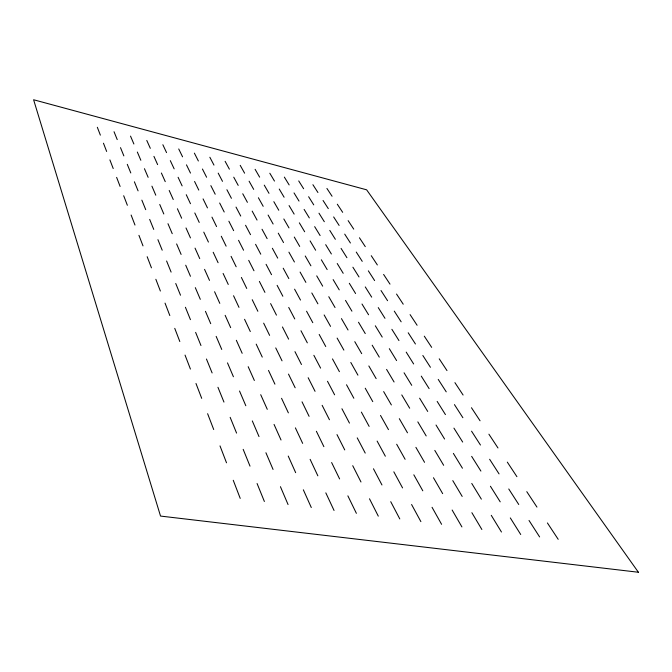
<?xml version="1.0" encoding="UTF-8"?>
<svg xmlns="http://www.w3.org/2000/svg" width="672" height="672" viewBox="0 0 672 672"><rect width="100%" height="100%" fill="white"/><g stroke="black" fill="none" stroke-linecap="round" stroke-linejoin="round"><path stroke-width="1.01" d="M326.92 188.446L332.06 196.241M337.31 204.204L342.67 212.327M348.138 220.634L353.732 229.118M359.444 237.779L365.282 246.641M371.255 255.704L377.362 264.961M383.603 274.436L389.995 284.13M396.53 294.05L403.225 304.206M410.08 314.605L417.102 325.265M424.292 336.176L431.668 347.357M439.228 358.823L446.981 370.583M454.927 382.645L463.092 395.027M471.467 407.736L480.06 420.781M488.897 434.188L497.977 447.964M507.31 462.118L516.911 476.683M526.781 491.669L536.945 507.083M547.411 522.959L558.197 539.314M312.908 184.708L317.932 192.511M323.056 200.483L328.297 208.622M333.648 216.938L339.116 225.431M344.711 234.116L350.423 242.995M356.261 252.067L362.242 261.349M368.348 270.85L374.606 280.568M381.007 290.514L387.568 300.703M394.279 311.128L401.159 321.812M408.206 332.766L415.43 343.988M422.839 355.496L430.433 367.298M438.228 379.411L446.233 391.843M454.448 404.611L462.882 417.715M471.559 431.189L480.463 445.032M489.628 459.262L499.052 473.903M508.754 488.972L518.742 504.487M529.024 520.464L539.616 536.928M298.721 180.928L303.626 188.74M308.633 196.72L313.748 204.868M318.982 213.2L324.324 221.71M329.784 230.404L335.362 239.299M341.074 248.388L346.92 257.695M352.892 267.212L359.008 276.956M365.274 286.927L371.683 297.142M378.252 307.6L384.98 318.318M391.877 329.305L398.95 340.57M406.207 352.12L413.641 363.964M421.277 376.127L429.114 388.609M437.17 401.428L445.435 414.599M453.936 428.131L462.672 442.05M471.652 456.364L480.9 471.08M490.417 486.242L500.212 501.841M510.308 517.919L520.716 534.492M284.357 177.106L289.145 184.926M294.025 192.914L299.015 201.071M304.122 209.412L309.33 217.93M314.664 226.64L320.116 235.553M325.685 244.667L331.388 253.982M337.226 263.525L343.199 273.294M349.314 283.29L355.58 293.53M361.998 304.021L368.575 314.773M375.312 325.794L382.225 337.092M389.323 348.684L396.598 360.578M404.065 372.792L411.734 385.325M419.614 398.202L427.703 411.432M436.027 425.032L444.578 439.018M453.382 453.407L462.437 468.216M471.761 483.454L481.362 499.153M491.266 515.332L501.463 532.014M269.816 173.233L274.478 181.062M279.241 189.05L284.105 197.224M289.069 205.573L294.151 214.108M299.342 222.835L304.66 231.756M310.094 240.887L315.647 250.228M321.342 259.787L327.163 269.581M333.136 279.602L339.242 289.867M345.509 300.392L351.926 311.178M358.504 322.232L365.257 333.572M372.179 345.206L379.285 357.143M386.585 369.407L394.078 381.99M401.772 394.926L409.685 408.215M417.824 421.882L426.191 435.943M434.801 450.408L443.654 465.293M452.785 480.623L462.185 496.423M471.878 512.702L481.866 529.494M255.108 169.31L259.636 177.148M264.264 185.144L268.993 193.326M273.832 201.684L278.771 210.235M283.828 218.971L288.994 227.917M294.286 237.056L299.695 246.422M305.239 255.998L310.909 265.81M316.722 275.864L322.678 286.154M328.784 296.705L335.034 307.524M341.452 318.62L348.029 329.994M354.782 341.67L361.712 353.657M368.836 365.963L376.144 378.605M383.653 391.6L391.381 404.947M399.319 418.681L407.492 432.81M415.901 447.35L424.553 462.319M433.474 477.742L442.663 493.634M452.138 510.023L461.916 526.924M240.206 165.337L244.608 173.183M249.102 181.196L253.697 189.378M258.392 197.753L263.189 206.312M268.103 215.065L273.126 224.02M278.267 233.176L283.525 242.558M288.918 252.16L294.428 261.996M300.082 272.068L305.878 282.391M311.808 292.975L317.898 303.82M324.139 314.95L330.54 326.365M337.117 338.083L343.871 350.112M350.801 362.468L357.924 375.161M365.24 388.214L372.767 401.629M380.512 415.43L388.475 429.626M396.673 444.242L405.124 459.304M413.826 474.81L422.797 490.804M432.046 507.293L441.588 524.303M225.12 161.322L229.387 169.168M233.747 177.19L238.199 185.388M242.752 193.763L247.405 202.331M252.168 211.1L257.04 220.072M262.03 229.244L267.137 238.644M272.362 248.262L277.712 258.124M283.206 268.22L288.826 278.569M294.588 289.178L300.502 300.065M306.566 311.22L312.791 322.678M319.183 334.438L325.744 346.517M332.48 358.915L339.402 371.666M346.525 384.77L353.85 398.252M361.385 412.112L369.138 426.392M377.118 441.084L385.35 456.221M393.826 471.828L402.562 487.914M411.583 504.512L420.89 521.64M209.849 157.256L213.973 165.102M218.19 173.132L222.499 181.339M226.901 189.722L231.412 198.307M236.023 207.085L240.736 216.065M245.566 225.263L250.513 234.671M255.578 244.314L260.761 254.192M266.078 264.314L271.53 274.697M277.116 285.331L282.845 296.243M288.725 307.44L294.764 318.94M300.964 330.742L307.331 342.854M313.866 355.312L320.594 368.113M327.499 381.276L334.614 394.817M341.93 408.752L349.465 423.1M357.227 437.867L365.224 453.096M373.464 468.787L381.965 484.974M390.734 501.682L399.79 518.927M194.384 153.132L198.366 160.986M202.432 169.025L206.598 177.232M210.848 185.632L215.2 194.225M219.652 203.011L224.213 212.008M228.875 221.222L233.654 230.647M238.552 240.316L243.566 250.211M248.707 260.358L253.974 270.757M259.384 281.425L264.928 292.37M270.614 303.601L276.461 315.134M282.458 326.978L288.624 339.142M294.958 351.649L301.468 364.501M308.162 377.723L315.059 391.322M322.148 405.325L329.456 419.748M336.983 434.599L344.736 449.912M352.733 465.696L360.982 481.984M369.499 498.792L378.294 516.155M178.727 148.957L182.557 156.82M186.472 164.858L190.487 173.074M194.578 181.482L198.778 190.084M203.07 198.887L207.463 207.892M211.957 217.123L216.569 226.573M221.281 236.25L226.12 246.17M231.084 256.343L236.166 266.767M241.382 277.46L246.733 288.439M252.227 299.704L257.863 311.279M263.659 323.156L269.615 335.37M275.738 347.92L282.03 360.83M288.506 374.111L295.168 387.778M302.03 401.839L309.095 416.338M316.378 431.273L323.879 446.67M331.624 462.546L339.612 478.934M347.869 495.852L356.387 513.332M162.859 144.732L166.547 152.603M170.31 160.642L174.157 168.865M178.097 177.282L182.129 185.892M186.253 194.704L190.478 203.725M194.796 212.965L199.231 222.432M203.767 232.126L208.421 242.071M213.192 252.26L218.089 262.718M223.104 273.445L228.262 284.449M233.554 295.747L238.98 307.356M244.566 319.284L250.303 331.54M256.2 344.14L262.265 357.101M268.506 370.432L274.932 384.166M281.551 398.303L288.372 412.868M295.403 427.879L302.652 443.369M310.128 459.337L317.848 475.826M325.819 492.862L334.051 510.46M146.79 140.456L150.318 148.319M153.93 156.366L157.618 164.598M161.389 173.023L165.253 181.642M169.201 190.462L173.25 199.5M177.4 208.748L181.65 218.232M186.001 227.951L190.462 237.913M195.04 248.128L199.735 258.602M204.557 269.354L209.504 280.392M214.586 291.732L219.803 303.374M225.162 315.336L230.672 327.642M236.342 340.292L242.172 353.304M248.178 366.694L254.36 380.486M260.719 394.691L267.28 409.332M274.05 424.427L281.022 440M288.229 456.07L295.663 472.668M303.341 489.804L311.287 507.528M130.519 136.114L133.888 143.993M137.332 152.04L140.851 160.28M144.455 168.706L148.142 177.332M151.922 186.161L155.786 195.208M159.751 204.473L163.808 213.973M167.975 223.709L172.242 233.688M176.618 243.928L181.112 254.428M185.724 265.213L190.453 276.276M195.317 287.65L200.315 299.326M205.447 311.329L210.722 323.677M216.157 336.378L221.743 349.44M227.497 362.897L233.419 376.748M239.526 391.028L245.818 405.745M252.302 420.916L259.006 436.573M265.919 452.743L273.059 469.442M280.434 486.696L288.061 504.538M114.03 131.729L117.23 139.6M120.506 147.655L123.858 155.896M127.285 164.329L130.796 172.964M134.392 181.801L138.079 190.865M141.851 200.138L145.715 209.656M149.68 219.4L153.745 229.404M157.92 239.66L162.204 250.194M166.597 260.996L171.108 272.101M175.745 283.5L180.508 295.218M185.405 307.264L190.445 319.654M195.628 332.396L200.962 345.517M206.455 359.024L212.117 372.943M217.946 387.29L223.961 402.083M230.16 417.337L236.569 433.087M243.18 449.35L250.009 466.15M257.074 483.521L264.382 501.488M97.331 127.277L100.363 135.148M103.463 143.203L106.638 151.452M109.889 159.894L113.215 168.538M116.626 177.383L120.112 186.455M123.69 195.745L127.361 205.271M131.124 215.04L134.98 225.053M138.936 235.334L143.002 245.885M147.168 256.721L151.452 267.851M155.854 279.283L160.381 291.035M165.035 303.122L169.823 315.554M174.754 328.356L179.819 341.527M185.044 355.093L190.428 369.079M195.98 383.485L201.701 398.353M207.614 413.7L213.713 429.534M220.004 445.897L226.514 462.806M233.251 480.287L240.215 498.38M638.4 572.25L160.532 516.071L33.6 99.75L366.626 189.815L638.4 572.25"/></g></svg>
